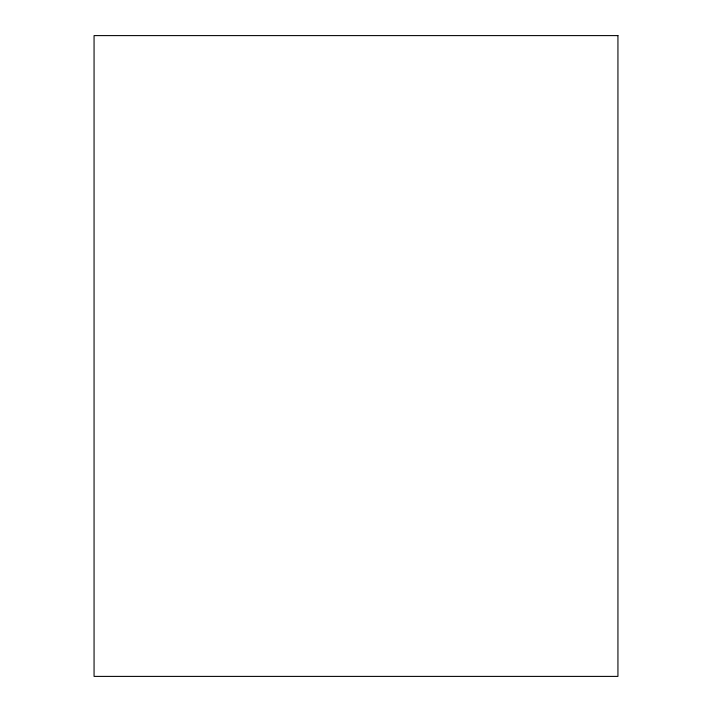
<?xml version="1.0" encoding="UTF-8"?>
<svg xmlns="http://www.w3.org/2000/svg" width="712" height="712" viewBox="0 0 712 712"><rect width="100%" height="100%" fill="white"/><g stroke="black" fill="none" stroke-linecap="round" stroke-linejoin="round"><path stroke-width="1.07" d="M617.936 35.6L94.064 35.6L94.064 676.4L617.936 676.4L617.936 35.6"/></g></svg>
